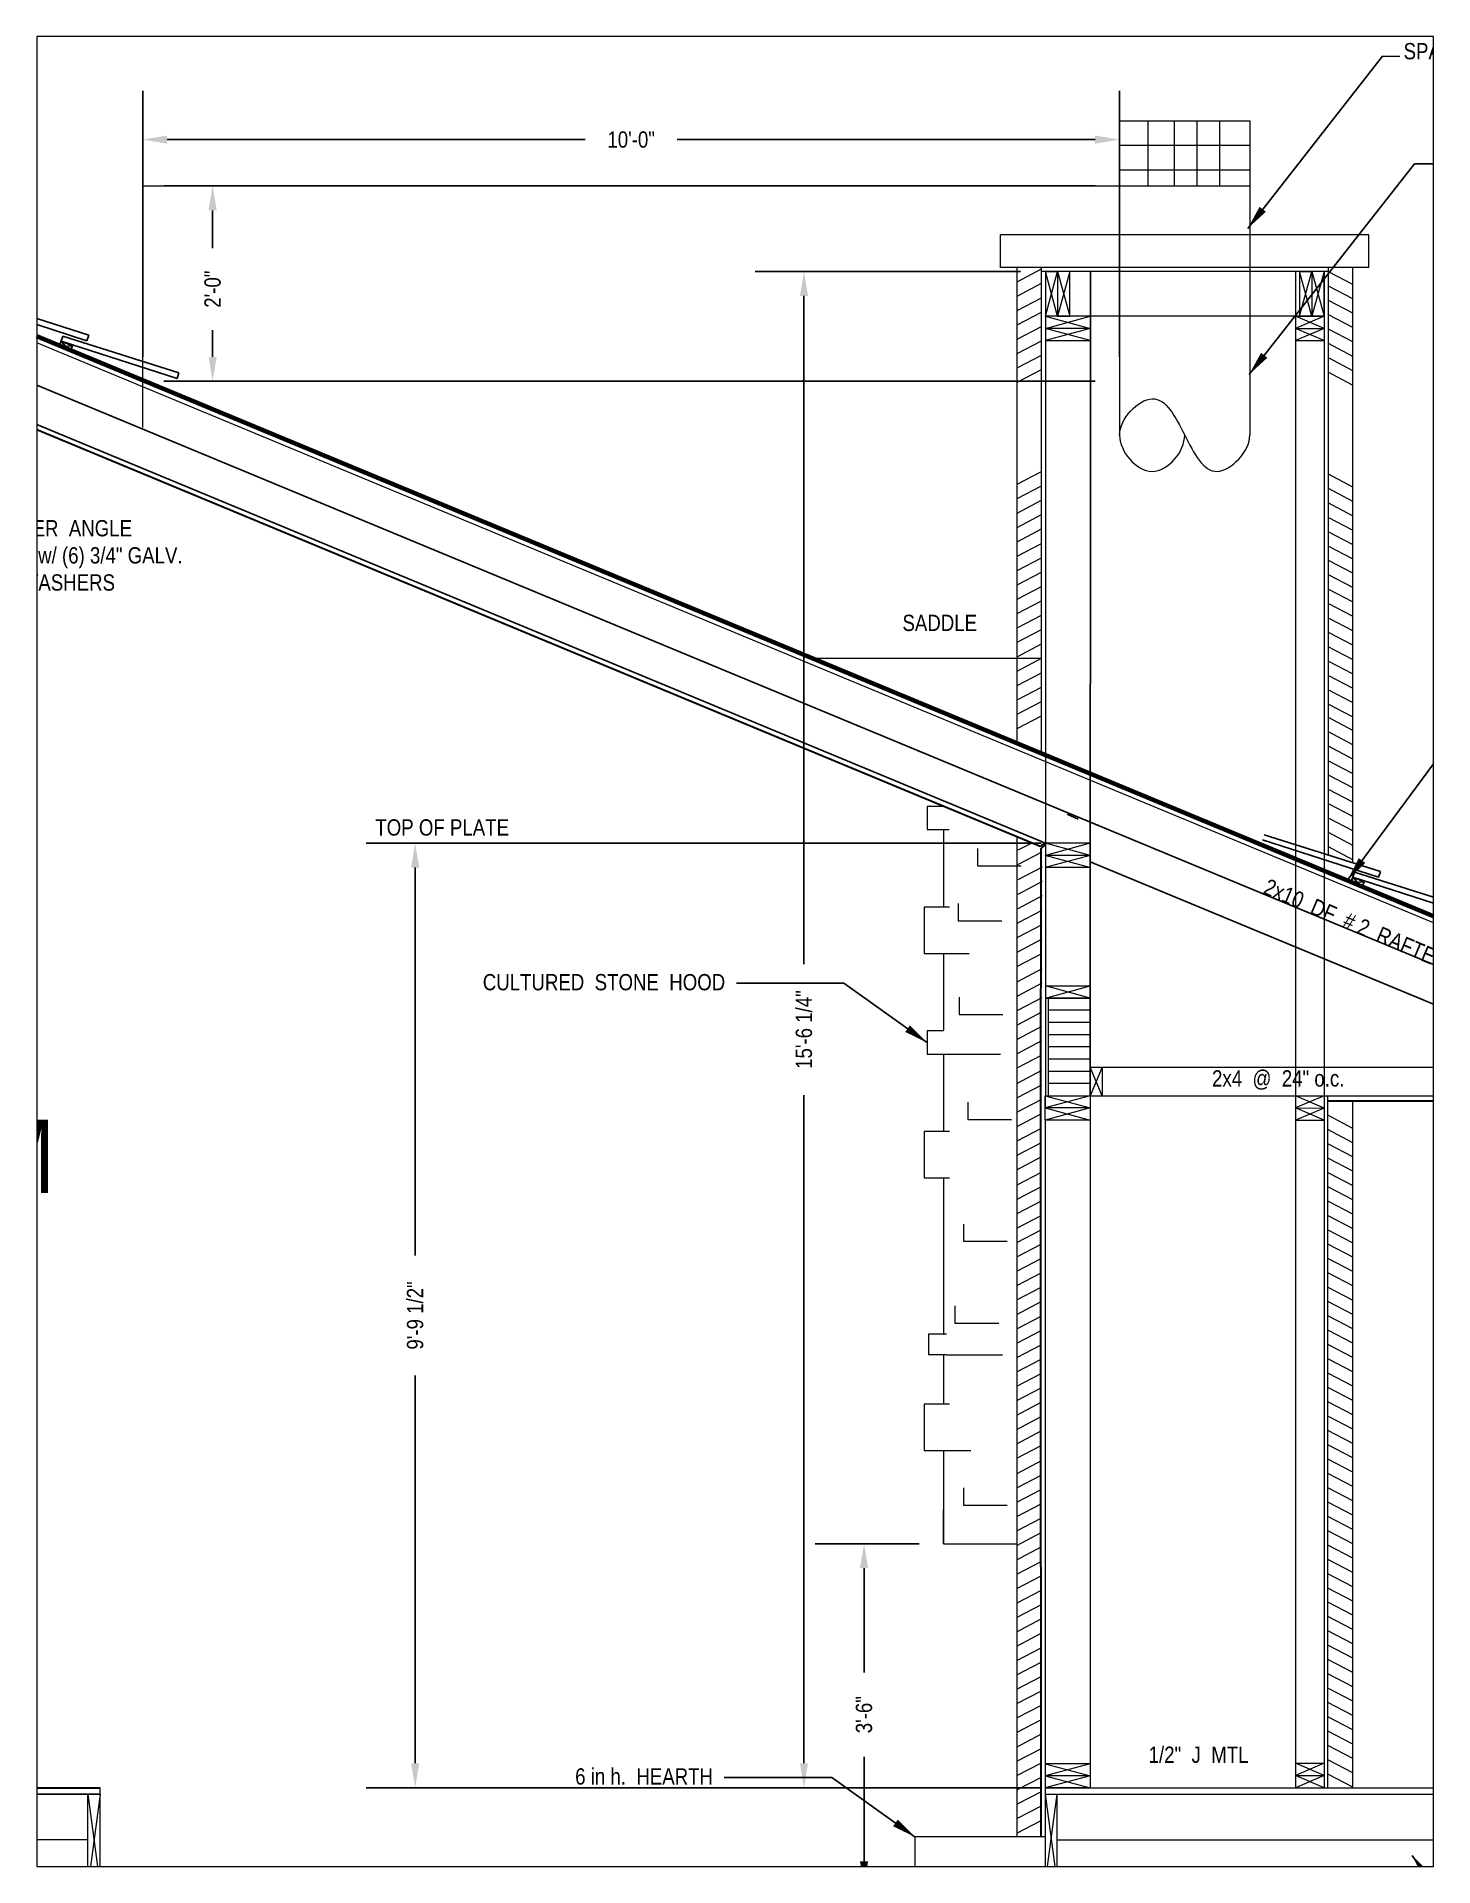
# Paper-space layout 'Chimney Height' of a CAD drawing. Extents: x 0 to 8.2, y 0 to 10.7.
# The model-space entities are those that its viewports show. They can reach past a viewport. Long polylines and large blocks are cut down to what shows.
import ezdxf

# ---------------------------------------------------------------- set-up
doc = ezdxf.new("R2010")
doc.units = 0
doc.header["$LTSCALE"] = 50
doc.header["$MEASUREMENT"] = 0
for name, color, linetype in [('CONCRETE', 7, 'CONTINUOUS'), ('DRYWALL', 7, 'CONTINUOUS'), ('FINFRAMING', 4, 'CONTINUOUS'), ('FLOOR_FRAMING', 3, 'CONTINUOUS'), ('INSULATION', 30, 'CONTINUOUS'), ('METAL_ROOFING', 7, 'CONTINUOUS'), ('PAINTER DIM', 3, 'CONTINUOUS'), ('ROOF_FRAMING', 7, 'CONTINUOUS'), ('SOUTH_ELEVATION', 7, 'CONTINUOUS'), ('SOUTH_ELEVATION_TEXT', 7, 'CONTINUOUS'), ('TEXT', 250, 'CONTINUOUS'), ('WALL_FRAMING', 2, 'CONTINUOUS')]:
    doc.layers.add(name, color=color, linetype=linetype)
doc.layers.add('LLMASONRY', color=12, linetype='CONTINUOUS', lineweight=30)
doc.styles.add('ARCHENT', font='technical.ttf', dxfattribs={"height": 2})
doc.linetypes.add('BATTING', pattern='A,0.0001,-0.1,[134,ltypeshp.shx,S=0.1,R=0,X=-0.1,Y=0],-0.2,[134,ltypeshp.shx,S=0.1,R=180,X=0.1,Y=0],-0.1', length=0.4001)
doc.dimstyles.new('ARCHENTLTD', dxfattribs={"dimtxt": 2, "dimasz": 3, "dimexe": 6, "dimexo": 3, "dimgap": 2, "dimtad": 0, "dimdec": 3, "dimzin": 1, "dimdsep": 46, "dimlunit": 4, "dimtxsty": 'ARCHENT', "dimcen": 2, "dimadec": 0, "dimazin": 0, "dimtfac": 1, "dimtdec": 3, "dimtofl": 0, "dimtmove": 0, "dimatfit": 3, "dimfxl": 1, "dimfrac": 2, "dimtolj": 1, "dimtzin": 0, "dimarcsym": 0})

# ---------------------------------------------------------------- blocks, each defined once
blk = doc.blocks.new('*D176')
at = {"layer": 'CONCRETE', "color": 0, "lineweight": -2, "ltscale": 0.25}
for p, q in [((2375.16, -13986.07), (2362.39, -13986.07)), ((2368.39, -13989.07), (2368.39, -14001.89)), ((2368.39, -14025.07), (2368.39, -14012.25)), ((2375.16, -14028.07), (2362.39, -14028.07))]:
    blk.add_line(p, q, dxfattribs=at)
at = {"layer": 'CONCRETE', "color": 0, "lineweight": 9, "ltscale": 0.25}
for points in [[(2367.89, -13989.07), (2368.89, -13989.07), (2368.39, -13986.07)], [(2367.89, -14025.07), (2368.89, -14025.07), (2368.39, -14028.07)]]:
    blk.add_solid(points, dxfattribs=at)
at = {"layer": 'CONCRETE', "color": 0, "lineweight": 9, "ltscale": 0.25, "insert": (2368.39, -14007.07), "char_height": 2, "attachment_point": 5, "rotation": 90, "style": 'ARCHENT'}
blk.add_mtext('\\A1;3\'-6"', dxfattribs=at)
blk = doc.blocks.new('*D177')
at = {"layer": 'CONCRETE', "color": 0, "lineweight": -2, "ltscale": 0.25}
for p, q in [((2390.16, -13900.01), (2307.25, -13900.01)), ((2313.25, -13903.01), (2313.25, -13950.67)), ((2313.25, -14013.04), (2313.25, -13965.39)), ((2390.16, -14016.04), (2307.25, -14016.04))]:
    blk.add_line(p, q, dxfattribs=at)
at = {"layer": 'CONCRETE', "color": 0, "lineweight": 9, "ltscale": 0.25}
for points in [[(2312.75, -13903.01), (2313.75, -13903.01), (2313.25, -13900.01)], [(2312.75, -14013.04), (2313.75, -14013.04), (2313.25, -14016.04)]]:
    blk.add_solid(points, dxfattribs=at)
at = {"layer": 'CONCRETE', "color": 0, "lineweight": 9, "ltscale": 0.25, "insert": (2313.25, -13958.03), "char_height": 2, "attachment_point": 5, "rotation": 90, "style": 'ARCHENT'}
blk.add_mtext('\\A1;9\'-9 1/2"', dxfattribs=at)
blk = doc.blocks.new('*D185')
at = {"layer": 'PAINTER DIM', "color": 0, "lineweight": -2, "ltscale": 0.25}
for p, q in [((2396.78, -13819.28), (2282.37, -13819.28)), ((2288.37, -13822.28), (2288.37, -13826.91)), ((2288.37, -13840.28), (2288.37, -13837.01)), ((2396.78, -13843.28), (2282.37, -13843.28))]:
    blk.add_line(p, q, dxfattribs=at)
at = {"layer": 'PAINTER DIM', "color": 0, "lineweight": 9, "ltscale": 0.25}
for points in [[(2287.87, -13822.28), (2288.87, -13822.28), (2288.37, -13819.28)], [(2287.87, -13840.28), (2288.87, -13840.28), (2288.37, -13843.28)]]:
    blk.add_solid(points, dxfattribs=at)
at = {"layer": 'PAINTER DIM', "color": 0, "lineweight": 9, "ltscale": 0.25, "insert": (2288.37, -13831.96), "char_height": 2, "attachment_point": 5, "rotation": 90, "style": 'ARCHENT'}
blk.add_mtext('\\A1;2\'-0"', dxfattribs=at)
blk = doc.blocks.new('*D186')
at = {"layer": 'PAINTER DIM', "color": 0, "lineweight": -2, "ltscale": 0.25}
for p, q in [((2279.78, -13840.28), (2279.78, -13807.59)), ((2399.78, -13840.28), (2399.78, -13807.59)), ((2282.78, -13813.59), (2334.14, -13813.59)), ((2396.78, -13813.59), (2345.43, -13813.59))]:
    blk.add_line(p, q, dxfattribs=at)
at = {"layer": 'PAINTER DIM', "color": 0, "lineweight": 9, "ltscale": 0.25}
for points in [[(2282.78, -13813.09), (2282.78, -13814.09), (2279.78, -13813.59)], [(2396.78, -13813.09), (2396.78, -13814.09), (2399.78, -13813.59)]]:
    blk.add_solid(points, dxfattribs=at)
at = {"layer": 'PAINTER DIM', "color": 0, "lineweight": 9, "ltscale": 0.25, "insert": (2339.78, -13813.59), "char_height": 2, "attachment_point": 5, "style": 'ARCHENT'}
blk.add_mtext('\\A1;10\'-0"', dxfattribs=at)
blk = doc.blocks.new('*D187')
at = {"layer": 'PAINTER DIM', "color": 0, "lineweight": -2, "ltscale": 0.25}
for p, q in [((2387.63, -13829.78), (2355.01, -13829.78)), ((2361.01, -13832.78), (2361.01, -13914.86)), ((2361.01, -14013.04), (2361.01, -13930.97)), ((2387.63, -14016.04), (2355.01, -14016.04))]:
    blk.add_line(p, q, dxfattribs=at)
at = {"layer": 'PAINTER DIM', "color": 0, "lineweight": 9, "ltscale": 0.25}
for points in [[(2360.51, -13832.78), (2361.51, -13832.78), (2361.01, -13829.78)], [(2360.51, -14013.04), (2361.51, -14013.04), (2361.01, -14016.04)]]:
    blk.add_solid(points, dxfattribs=at)
at = {"layer": 'PAINTER DIM', "color": 0, "lineweight": 9, "ltscale": 0.25, "insert": (2361.01, -13922.91), "char_height": 2, "attachment_point": 5, "rotation": 90, "style": 'ARCHENT'}
blk.add_mtext('\\A1;15\'-6 1/4"', dxfattribs=at)

msp = doc.modelspace()

# ---------------------------------------------------------------- linework, layer by layer
at = {"layer": 'CONCRETE', "color": 7, "linetype": 'Continuous', "lineweight": 30, "ltscale": 0.125}
for p, q in [((2390.0292, -13900.4263), (2258.4055, -13845.7736)), ((2390.4708, -13900.0529), (2390.0292, -13900.4263)), ((2390.1092, -13935.0679), (2390.1641, -13900.6534)), ((2390.1571, -13900.6594), (2390.6571, -13900.2279)), ((2390.2466, -13900.3286), (2390.2466, -13900.3286)), ((2390.6571, -13900.2279), (2390.4708, -13900.0529)), ((2425.3381, -13931.6697), (2508.5262, -13931.6698))]:
    msp.add_line(p, q, dxfattribs=at)
at = {"layer": 'CONCRETE', "color": 7, "lineweight": 20, "ltscale": 0.25}
msp.add_line((2273.0453, -14028.0703), (2273.0453, -14016.8184), dxfattribs=at)
at = {"layer": 'DRYWALL', "color": 7, "linetype": 'Continuous', "lineweight": 20, "ltscale": 0.5}
msp.add_line((2390.6571, -13900.2279), (2390.1571, -13900.6594), dxfattribs=at)
at = {"layer": 'DRYWALL', "color": 7, "linetype": 'Continuous', "lineweight": 20, "ltscale": 1.5}
msp.add_line((2390.1641, -13927.0447), (2390.1641, -13903.85), dxfattribs=at)
at = {"layer": 'FINFRAMING', "color": 7, "linetype": 'Continuous', "lineweight": 30, "ltscale": 0.125}
for p, q in [((2390.1151, -13955.6857), (2390.1092, -13935.0441)), ((2390.1328, -14022.0703), (2390.1151, -13955.6857))]:
    msp.add_line(p, q, dxfattribs=at)
at = {"layer": 'FINFRAMING', "color": 7, "linetype": 'Continuous', "lineweight": 9, "ltscale": 0.25}
msp.add_line((2390.6321, -14016.0443), (2515.2756, -14016.0684), dxfattribs=at)
at = {"layer": 'FLOOR_FRAMING', "color": 7, "lineweight": 9, "ltscale": 0.25}
for p, q in [((2415.7819, -13811.284), (2415.7819, -13849.8831)), ((2430.3996, -13825.284), (2385.1641, -13825.284)), ((2385.1641, -13829.2839), (2385.1641, -13825.284)), ((2430.3996, -13829.284), (2430.3996, -13825.284)), ((2430.3996, -13829.284), (2385.1641, -13829.2839)), ((2392.1641, -13835.284), (2390.6641, -13829.784)), ((2390.6641, -13835.284), (2392.1641, -13829.784)), ((2390.6641, -13829.784), (2390.6641, -13835.284)), ((2392.1641, -13829.784), (2392.1641, -13835.284)), ((2393.6641, -13829.784), (2392.1641, -13835.284)), ((2392.1641, -13829.784), (2393.6641, -13835.284)), ((2421.3996, -13829.784), (2421.3982, -14016.0449)), ((2423.3996, -13835.2842), (2421.8996, -13829.7842)), ((2421.8996, -13835.2842), (2423.3996, -13829.7842)), ((2421.8996, -13829.7842), (2421.8996, -13835.2842)), ((2423.3996, -13829.7842), (2423.3996, -13835.2842)), ((2424.8996, -13829.7842), (2423.3996, -13835.2842)), ((2423.3996, -13829.7842), (2424.8996, -13835.2842)), ((2424.8997, -13829.784), (2424.8982, -14016.045)), ((2425.3997, -13829.284), (2425.3991, -13901.4564)), ((2428.3997, -13829.284), (2428.3991, -13902.4027)), ((2399.7819, -13832.045), (2399.7819, -13849.8856)), ((2390.6641, -13836.784), (2396.1641, -13835.284)), ((2390.6641, -13835.284), (2396.1641, -13836.784)), ((2390.6641, -13836.784), (2396.1641, -13835.284)), ((2390.6641, -13835.284), (2396.1641, -13836.784)), ((2396.1641, -13836.784), (2390.6641, -13836.784)), ((2396.1641, -13838.284), (2390.6641, -13836.784)), ((2396.1641, -13836.784), (2390.6641, -13838.284)), ((2396.1641, -13836.784), (2390.6641, -13836.784)), ((2396.1641, -13838.284), (2390.6641, -13836.784)), ((2396.1641, -13836.784), (2390.6641, -13838.284)), ((2424.9006, -13835.2835), (2421.4005, -13836.7834)), ((2421.4005, -13836.7834), (2424.9005, -13836.7835)), ((2421.4005, -13836.7834), (2424.9005, -13836.7835)), ((2424.9005, -13838.2835), (2421.4005, -13836.7834)), ((2424.9005, -13836.7835), (2421.4005, -13838.2834)), ((2421.4006, -13835.2834), (2424.9006, -13835.2835)), ((2424.9005, -13836.7835), (2421.4006, -13835.2834)), ((2421.4005, -13838.2834), (2424.9005, -13838.2835)), ((2390.1571, -13877.3467), (2362.1359, -13877.3467)), ((2396.1506, -13931.0443), (2424.9006, -13931.0443)), ((2424.9006, -13931.0448), (2421.4005, -13932.5447)), ((2421.4006, -13931.0447), (2424.9006, -13931.0448)), ((2424.9005, -13932.5448), (2421.4006, -13931.0447)), ((2425.3381, -13931.0443), (2425.3357, -14016.045)), ((2421.4005, -13932.5447), (2424.9005, -13932.5448)), ((2421.4005, -13932.5447), (2424.9005, -13932.5448)), ((2424.9005, -13934.0448), (2421.4005, -13932.5447)), ((2424.9005, -13932.5448), (2421.4005, -13934.0447)), ((2428.3989, -13931.6697), (2428.3982, -14016.045)), ((2421.4005, -13934.0447), (2424.9005, -13934.0448)), ((2424.8982, -14013.045), (2421.3981, -14014.5449)), ((2421.3982, -14013.0449), (2424.8982, -14013.045)), ((2424.8981, -14014.545), (2421.3982, -14013.0449)), ((2421.3982, -14014.5449), (2424.8982, -14014.545)), ((2424.8982, -14016.045), (2421.3982, -14014.5449)), ((2424.8982, -14014.545), (2421.3982, -14016.0449)), ((2421.3982, -14016.0449), (2424.8982, -14016.045)), ((2390.6319, -14016.8183), (2392.1319, -14028.0702)), ((2390.6319, -14028.0702), (2392.1319, -14016.8183)), ((2392.1319, -14028.0702), (2392.1319, -14016.8183))]:
    msp.add_line(p, q, dxfattribs=at)
at = {"layer": 'FLOOR_FRAMING', "color": 1, "lineweight": 9, "ltscale": 0.25}
for p, q in [((2390.1571, -13829.5175), (2387.1641, -13831.0846)), ((2425.3927, -13829.7803), (2428.3857, -13831.3473)), ((2390.1571, -13831.2827), (2387.1641, -13832.8497)), ((2425.3927, -13831.5454), (2428.3857, -13833.1125)), ((2390.1571, -13833.0478), (2387.1641, -13834.6148)), ((2425.3857, -13833.3069), (2428.3787, -13834.874)), ((2390.1571, -13834.813), (2387.1641, -13836.38)), ((2390.1571, -13836.5781), (2387.1641, -13838.1451)), ((2425.3857, -13836.8372), (2428.3787, -13838.4042)), ((2425.3927, -13835.0757), (2428.3857, -13836.6428)), ((2390.1571, -13838.3433), (2387.1641, -13839.9103)), ((2425.3927, -13838.606), (2428.3857, -13840.173)), ((2390.1571, -13840.1084), (2387.1641, -13841.6754)), ((2425.3857, -13840.3675), (2428.3787, -13841.9345)), ((2390.1571, -13841.8736), (2387.1641, -13843.4406)), ((2425.3787, -13842.129), (2428.3717, -13843.696)), ((2390.1571, -13854.3998), (2387.1641, -13855.9668)), ((2425.3925, -13854.6624), (2428.3856, -13856.2295)), ((2390.1571, -13856.1649), (2387.1641, -13857.7319)), ((2425.3856, -13856.4239), (2428.3786, -13857.991)), ((2390.1571, -13857.9301), (2387.1641, -13859.4971)), ((2425.3786, -13858.1854), (2428.3716, -13859.7524)), ((2390.1571, -13859.6952), (2387.1641, -13861.2622)), ((2390.1571, -13861.4603), (2387.1641, -13863.0274)), ((2425.3716, -13859.9469), (2428.3646, -13861.5139)), ((2390.1571, -13863.2255), (2387.1641, -13864.7925)), ((2425.3576, -13863.4699), (2428.3506, -13865.0369)), ((2425.3646, -13861.7084), (2428.3576, -13863.2754)), ((2390.1571, -13864.9906), (2387.1641, -13866.5577)), ((2425.3925, -13865.2533), (2428.3855, -13866.8203)), ((2390.1571, -13866.7558), (2387.1641, -13868.3228)), ((2425.3855, -13867.0148), (2428.3785, -13868.5818)), ((2390.1571, -13868.5209), (2387.1641, -13870.088)), ((2390.1571, -13870.2861), (2387.1641, -13871.8531)), ((2425.3715, -13870.5377), (2428.3645, -13872.1048)), ((2425.3785, -13868.7763), (2428.3715, -13870.3433)), ((2390.1571, -13872.0512), (2387.1641, -13873.6183)), ((2425.3924, -13872.3138), (2428.3854, -13873.8809)), ((2390.1571, -13873.8164), (2387.1641, -13875.3834)), ((2425.3854, -13874.0753), (2428.3784, -13875.6423)), ((2390.1571, -13875.5815), (2387.1641, -13877.1486)), ((2390.1571, -13877.3467), (2387.1641, -13878.9137)), ((2425.3784, -13875.8368), (2428.3714, -13877.4038)), ((2390.1571, -13879.1118), (2387.1641, -13880.6788)), ((2425.3645, -13879.3598), (2428.3575, -13880.9268)), ((2425.3714, -13877.5983), (2428.3645, -13879.1653)), ((2390.1571, -13880.877), (2387.1641, -13882.444)), ((2425.3575, -13881.1213), (2428.3505, -13882.6883)), ((2390.1571, -13882.6421), (2387.1641, -13884.2091)), ((2425.3505, -13882.8828), (2428.3435, -13884.4498)), ((2390.1571, -13884.4073), (2387.1641, -13885.9743)), ((2425.3927, -13884.5504), (2428.3857, -13886.1174)), ((2425.3927, -13886.3153), (2428.3857, -13887.8824)), ((2425.3857, -13888.0768), (2428.3787, -13889.6439)), ((2425.3787, -13889.8383), (2428.3717, -13891.4054)), ((2425.3922, -13891.6106), (2428.3853, -13893.1776)), ((2425.3922, -13893.3757), (2428.3852, -13894.9427)), ((2425.3922, -13895.1409), (2428.3852, -13896.7079)), ((2425.3852, -13896.9023), (2428.3782, -13898.4694)), ((2425.3927, -13898.6711), (2428.3857, -13900.2382)), ((2390.2383, -13901.1109), (2387.2448, -13902.678)), ((2388.9944, -13899.9966), (2387.2897, -13900.889)), ((2425.3857, -13900.4326), (2428.3787, -13901.9997)), ((2390.2863, -13902.9666), (2387.2927, -13904.5336)), ((2390.2868, -13904.7318), (2387.2933, -13906.2988)), ((2390.2874, -13906.4969), (2387.2938, -13908.0639)), ((2390.2404, -13908.2869), (2387.2468, -13909.854)), ((2390.2409, -13910.0521), (2387.2473, -13911.6191)), ((2390.2414, -13911.8173), (2387.2479, -13913.3843)), ((2390.1964, -13913.6063), (2387.2029, -13915.1733)), ((2390.2444, -13915.462), (2387.2508, -13917.029)), ((2390.2449, -13917.2271), (2387.2514, -13918.7941)), ((2390.2455, -13918.9922), (2387.2519, -13920.5593)), ((2390.1985, -13920.7823), (2387.2049, -13922.3493)), ((2390.199, -13922.5475), (2387.2054, -13924.1145)), ((2390.1995, -13924.3126), (2387.206, -13925.8797)), ((2390.1545, -13926.1016), (2387.161, -13927.6686)), ((2390.2025, -13927.9573), (2387.2089, -13929.5243)), ((2390.203, -13929.7224), (2387.2095, -13931.2895)), ((2390.1566, -13933.2776), (2387.163, -13934.8447)), ((2390.2036, -13931.4876), (2387.21, -13933.0546)), ((2425.338, -13933.4026), (2428.3988, -13935.0051)), ((2390.1571, -13935.0428), (2387.1636, -13936.6098)), ((2425.3315, -13935.1641), (2428.3245, -13936.7311)), ((2390.1552, -13936.8092), (2387.1617, -13938.3763)), ((2425.3927, -13936.929), (2428.3857, -13938.496)), ((2390.1102, -13938.5982), (2387.1167, -13940.1652)), ((2425.3861, -13938.6905), (2428.3792, -13940.2575)), ((2390.1582, -13940.4539), (2387.1646, -13942.0209)), ((2390.1587, -13942.219), (2387.1652, -13943.7861)), ((2425.3796, -13940.452), (2428.3727, -13942.019)), ((2425.3927, -13942.2134), (2428.3857, -13943.7805)), ((2390.1593, -13943.9842), (2387.1657, -13945.5512)), ((2425.3861, -13943.9749), (2428.3792, -13945.542)), ((2390.1123, -13945.7742), (2387.1187, -13947.3413)), ((2425.3796, -13945.7364), (2428.3727, -13947.3035)), ((2390.1128, -13947.5394), (2387.1193, -13949.1064)), ((2390.1133, -13949.3046), (2387.1198, -13950.8716)), ((2425.3731, -13947.4979), (2428.3661, -13949.0649)), ((2425.3927, -13949.2594), (2428.3857, -13950.8264)), ((2390.1139, -13951.0697), (2387.1203, -13952.6367)), ((2425.3927, -13951.0243), (2428.3857, -13952.5913)), ((2390.1145, -13952.8349), (2387.1209, -13954.4019)), ((2425.3861, -13952.7858), (2428.3792, -13954.3528)), ((2390.115, -13954.6), (2387.1214, -13956.167)), ((2425.3796, -13954.5473), (2428.3727, -13956.1143)), ((2390.0973, -13958.1401), (2387.1038, -13959.7072)), ((2390.1156, -13956.3652), (2387.122, -13957.9322)), ((2425.3927, -13956.3088), (2428.3857, -13957.8758)), ((2425.3927, -13958.0703), (2428.3857, -13959.6373)), ((2390.0979, -13959.9053), (2387.1043, -13961.4723)), ((2425.3927, -13959.8318), (2428.3857, -13961.3988)), ((2390.0985, -13961.6704), (2387.1049, -13963.2375)), ((2425.3927, -13961.5933), (2428.3857, -13963.1603)), ((2390.099, -13963.4356), (2387.1054, -13965.0026)), ((2425.3861, -13963.3547), (2428.3792, -13964.9218)), ((2390.0996, -13965.2007), (2387.106, -13966.7678)), ((2390.1001, -13966.9659), (2387.1065, -13968.5329)), ((2425.3861, -13966.8845), (2428.3792, -13968.4516)), ((2425.3927, -13965.123), (2428.3857, -13966.6901)), ((2390.1007, -13968.731), (2387.1071, -13970.298)), ((2425.3927, -13968.646), (2428.3857, -13970.2131)), ((2390.1012, -13970.4962), (2387.1077, -13972.0632)), ((2425.337, -13970.3659), (2428.3857, -13971.9621)), ((2390.1018, -13972.2613), (2387.1082, -13973.8283)), ((2390.1023, -13974.0265), (2387.1088, -13975.5935)), ((2425.3369, -13972.1308), (2428.3792, -13973.7236)), ((2425.3369, -13973.8889), (2428.3857, -13975.4851)), ((2390.1582, -13975.8972), (2387.1646, -13977.4643)), ((2425.3368, -13975.6469), (2428.3856, -13977.2432)), ((2390.1211, -13977.6821), (2387.1275, -13979.2491)), ((2425.3369, -13977.405), (2428.3857, -13979.0013)), ((2390.1216, -13979.4472), (2387.1281, -13981.0143)), ((2425.3368, -13979.1631), (2428.3856, -13980.7593)), ((2390.1222, -13981.2124), (2387.1286, -13982.7794)), ((2390.1228, -13982.9775), (2387.1292, -13984.5446)), ((2425.3368, -13982.679), (2428.3856, -13984.2752)), ((2425.3369, -13980.9209), (2428.3857, -13982.5172)), ((2390.123, -13984.7429), (2387.1294, -13986.3099)), ((2425.3368, -13984.4371), (2428.3856, -13986.0333)), ((2390.1234, -13986.508), (2387.1299, -13988.0751)), ((2425.3367, -13986.1951), (2428.3855, -13987.7914)), ((2390.1239, -13988.2732), (2387.1303, -13989.8403)), ((2425.3368, -13989.7112), (2428.3856, -13991.3075)), ((2425.3369, -13987.9532), (2428.3857, -13989.5494)), ((2390.1244, -13990.0384), (2387.1308, -13991.6055)), ((2390.1582, -13991.8036), (2387.1646, -13993.3707)), ((2425.3369, -13991.4691), (2428.3857, -13993.0653)), ((2390.1587, -13993.5688), (2387.1652, -13995.1358)), ((2425.3368, -13993.2271), (2428.3856, -13994.8234)), ((2390.1258, -13995.3515), (2387.1322, -13996.9185)), ((2425.3369, -13994.9853), (2428.3857, -13996.5815)), ((2390.1263, -13997.1167), (2387.1327, -13998.6837)), ((2425.3368, -13996.7433), (2428.3856, -13998.3396)), ((2425.3368, -13998.5014), (2428.3856, -14000.0976)), ((2390.1268, -13998.8818), (2387.1332, -14000.4488)), ((2390.1274, -14000.6469), (2387.1338, -14002.214)), ((2425.3367, -14000.2594), (2428.3855, -14001.8557)), ((2390.1279, -14002.4121), (2387.1344, -14003.9791)), ((2425.3369, -14002.0171), (2428.3857, -14003.6133)), ((2390.1285, -14004.1772), (2387.1349, -14005.7443)), ((2425.3368, -14003.7752), (2428.3856, -14005.3714)), ((2425.3368, -14005.5332), (2428.3856, -14007.1294)), ((2390.129, -14005.9424), (2387.1355, -14007.5094)), ((2390.1582, -14007.7075), (2387.1646, -14009.2746)), ((2425.3369, -14007.2913), (2428.3857, -14008.8876)), ((2390.1587, -14009.4727), (2387.1652, -14011.0397)), ((2425.3368, -14009.0494), (2428.3856, -14010.6456)), ((2390.13, -14011.2532), (2387.1365, -14012.8202)), ((2425.3368, -14010.8075), (2428.3856, -14012.4037)), ((2390.1289, -14013.0192), (2387.1353, -14014.5862)), ((2425.3367, -14012.5655), (2428.3855, -14014.1618)), ((2425.3369, -14014.3236), (2428.3857, -14015.9198)), ((2390.1289, -14014.7846), (2387.1353, -14016.3516)), ((2390.13, -14016.55), (2387.1365, -14018.1171)), ((2390.1289, -14018.3161), (2387.1353, -14019.8831)), ((2390.1002, -14020.0965), (2387.1066, -14021.6636))]:
    msp.add_line(p, q, dxfattribs=at)
at = {"layer": 'FLOOR_FRAMING', "color": 7, "lineweight": 20, "ltscale": 0.25}
for p, q in [((2425.3996, -13829.784), (2390.1641, -13829.784)), ((2390.6641, -13829.784), (2392.1641, -13829.784)), ((2393.6641, -13835.284), (2393.6641, -13829.784)), ((2421.8996, -13829.7842), (2423.3996, -13829.7842)), ((2424.8996, -13835.2842), (2424.8996, -13829.8196)), ((2424.8997, -13835.284), (2390.6641, -13835.284)), ((2390.6641, -13836.784), (2390.6641, -13838.284)), ((2392.1641, -13835.284), (2393.6641, -13835.284)), ((2396.1641, -13835.284), (2396.1641, -13836.784)), ((2423.3996, -13835.2842), (2424.8996, -13835.2842)), ((2390.6641, -13838.284), (2396.1641, -13838.284)), ((2390.6641, -13838.284), (2396.1641, -13838.284)), ((2274.5356, -14016.8231), (2274.5356, -14016.0684)), ((2274.5356, -14016.8231), (2273.0356, -14028.0703)), ((2273.0453, -14016.8258), (2274.5356, -14028.0703)), ((2274.5356, -14028.0703), (2274.5356, -14016.8203)), ((2390.6319, -14016.8183), (2515.2762, -14016.8203)), ((2390.6294, -14022.0703), (2374.6294, -14022.0703)), ((2374.6294, -14022.0703), (2374.6294, -14028.0703))]:
    msp.add_line(p, q, dxfattribs=at)
at = {"layer": 'FLOOR_FRAMING', "color": 27, "lineweight": 20, "ltscale": 0.25}
for p, q in [((2382.3426, -13900.6861), (2382.3426, -13902.7903)), ((2382.3426, -13902.7903), (2387.7107, -13902.7903)), ((2379.9597, -13907.4347), (2379.9597, -13909.5389)), ((2379.9597, -13909.5389), (2385.3278, -13909.5389)), ((2380.092, -13918.947), (2380.092, -13921.0511)), ((2380.092, -13921.0511), (2385.4602, -13921.0511)), ((2378.1412, -13925.9232), (2385.1483, -13925.9232)), ((2381.1491, -13931.842), (2381.1491, -13933.9461)), ((2381.1491, -13933.9461), (2386.5172, -13933.9461)), ((2380.6195, -13946.7947), (2380.6195, -13948.8988)), ((2380.6195, -13948.8988), (2385.9876, -13948.8988)), ((2379.5604, -13956.8514), (2379.5604, -13958.9555)), ((2379.5604, -13958.9555), (2384.9286, -13958.9555)), ((2378.4938, -13962.8636, -2.2252), (2385.3941, -13962.8636, -2.2252)), ((2380.6195, -13979.2143), (2380.6195, -13981.3184)), ((2380.6195, -13981.3184), (2385.9876, -13981.3184)), ((2378.1641, -13986.0703, -0.2252), (2387.1641, -13986.0703))]:
    msp.add_line(p, q, dxfattribs=at)
at = {"layer": 'FLOOR_FRAMING', "color": 7, "linetype": 'Continuous'}
msp.add_line((2396.1496, -13919.0443), (2390.6641, -13919.0443), dxfattribs=at)
at = {"layer": 'FLOOR_FRAMING', "color": 7, "linetype": 'Continuous', "lineweight": 9}
for p, q in [((2396.1496, -13920.5443), (2391.0246, -13920.5443)), ((2396.1496, -13922.0443), (2391.0246, -13922.0443)), ((2396.1496, -13923.5443), (2391.0246, -13923.5443)), ((2396.1496, -13925.0443), (2391.0246, -13925.0443)), ((2396.1496, -13926.5443), (2391.0246, -13926.5443)), ((2396.1496, -13928.0443), (2391.0246, -13928.0443)), ((2396.1496, -13929.5443), (2391.0246, -13929.5443))]:
    msp.add_line(p, q, dxfattribs=at)
at = {"layer": 'FLOOR_FRAMING', "color": 7, "linetype": 'Continuous', "ltscale": 1.5}
msp.add_line((2390.6506, -13932.5443), (2390.6506, -13931.0443), dxfattribs=at)
at = {"layer": 'FLOOR_FRAMING', "color": 7, "linetype": 'Continuous', "lineweight": 9, "ltscale": 1.5}
for p, q in [((2390.6506, -13931.0443), (2396.1506, -13932.5443)), ((2396.1506, -13931.0443), (2390.6506, -13932.5443)), ((2396.1506, -13932.5443), (2390.6506, -13934.0443)), ((2390.6506, -13932.5443), (2396.1506, -13934.0443)), ((2396.1512, -14013.0929), (2390.6294, -14014.5685)), ((2390.6512, -14013.0929), (2396.1512, -14014.5687)), ((2396.1512, -14014.5684), (2390.6294, -14016.044)), ((2390.6512, -14014.5684), (2396.1512, -14016.0442))]:
    msp.add_line(p, q, dxfattribs=at)
at = {"layer": 'FLOOR_FRAMING', "color": 7, "linetype": 'Continuous', "lineweight": 20, "ltscale": 1.5}
for p, q in [((2396.1506, -13931.0443), (2396.1506, -13932.5443)), ((2390.6506, -13934.0465), (2390.6506, -13932.5443)), ((2396.1506, -13932.5443), (2390.6506, -13932.5443)), ((2396.1506, -13932.5443), (2396.1506, -13934.0443)), ((2396.1506, -13934.0443), (2390.6506, -13934.0443)), ((2396.1506, -13934.0443), (2396.1506, -14016.0444)), ((2396.1512, -14013.0929), (2390.6512, -14013.0929)), ((2396.1512, -14014.5684), (2390.6512, -14014.5684))]:
    msp.add_line(p, q, dxfattribs=at)
at = {"layer": 'FLOOR_FRAMING', "color": 7, "lineweight": 9, "ltscale": 0.25}
for points, start_tangent, end_tangent in [([(2399.7819, -13849.8831), (2403.7819, -13845.4257), (2407.7819, -13849.8831), (2411.7819, -13854.3405), (2415.7819, -13849.8831)], (0, 1), (0, 1)), ([(2399.7819, -13849.8831), (2403.7819, -13854.3405), (2407.7819, -13849.8831)], (-0.00000016, -1), (0.0000007, 1))]:
    msp.add_spline(points, degree=3, dxfattribs=dict(at, start_tangent=start_tangent, end_tangent=end_tangent))
at = {"layer": 'INSULATION', "linetype": 'BATTING', "ltscale": 0.225}
msp.add_line((2260.4742, -13841.1344), (2466.5912, -13926.6297), dxfattribs=at)
at = {"layer": 'INSULATION', "linetype": 'BATTING', "lineweight": 9, "ltscale": 0.25}
for p, q in [((2050.1599, -14022.4193), (2273.0453, -14022.4213)), ((2392.1319, -14022.4444), (2513.7912, -14022.4184))]:
    msp.add_line(p, q, dxfattribs=at)
at = {"layer": 'LLMASONRY', "color": 27, "linetype": 'Continuous', "lineweight": 20, "ltscale": 0.5}
for p, q in [((2376.1294, -13895.4996), (2376.1294, -13898.3458)), ((2376.1294, -13898.3458), (2378.8287, -13898.3458)), ((2378.1412, -13898.346, -1.2252), (2378.1412, -13907.8577, -1.2252)), ((2375.7904, -13907.8577, -2.2252), (2375.7904, -13913.5547, -1.2252)), ((2375.7904, -13913.5547, -1.2252), (2381.317, -13913.5547, -1.2252)), ((2378.1412, -13913.5547, -1.2252), (2378.1412, -13920.932, -1.2252)), ((2378.1412, -13920.4685, -1.2252), (2378.1412, -13922.9849, -1.2252)), ((2376.1294, -13923.077), (2376.1294, -13925.9232)), ((2376.1294, -13925.9232), (2378.8287, -13925.9232)), ((2378.1412, -13925.9234, -1.2252), (2378.1412, -13935.4351, -1.2252)), ((2375.7904, -13935.4351, -2.2252), (2375.7904, -13941.1321, -1.2252)), ((2375.7904, -13941.1321, -1.2252), (2378.9026, -13941.1321, -1.2252)), ((2378.1412, -13941.1321, -1.2252), (2378.1412, -13960.3316, -1.2252)), ((2378.1412, -13962.8636, -2.2252), (2378.1412, -13968.932, -2.2252)), ((2375.7904, -13968.932, -2.2252), (2375.7904, -13974.629, -1.2252)), ((2375.7904, -13974.629, -1.2252), (2381.5253, -13974.629, -1.2252)), ((2378.1641, -13974.629, -2.2252), (2378.1641, -13986.0703, -2.2252))]:
    msp.add_line(p, q, dxfattribs=at)
at = {"layer": 'METAL_ROOFING', "linetype": 'Continuous', "ltscale": 0.125}
for p, q in [((2272.9308, -13838.3153), (2258.6933, -13833.7161)), ((2273.1564, -13837.6), (2258.8879, -13833.0991)), ((2269.9619, -13837.7215), (2269.7363, -13838.4368)), ((2284.0048, -13842.9377), (2269.7673, -13838.3385)), ((2284.2304, -13842.2225), (2269.9619, -13837.7215)), ((2273.1564, -13837.6), (2272.9308, -13838.3153)), ((2284.2304, -13842.2225), (2284.0048, -13842.9377)), ((2431.59, -13904.1957), (2417.3525, -13899.5965)), ((2431.8156, -13903.4805), (2417.5471, -13898.9795)), ((2442.677, -13908.7868), (2428.4395, -13904.1876)), ((2442.9026, -13908.0716), (2428.6341, -13903.5706)), ((2431.8156, -13903.4805), (2431.59, -13904.1957))]:
    msp.add_line(p, q, dxfattribs=at)
at = {"layer": 'METAL_ROOFING'}
msp.add_line((2428.4395, -13904.1876), (2428.6341, -13903.5706), dxfattribs=at)
at = {"layer": 'PAINTER DIM', "color": 7, "lineweight": 9, "ltscale": 0.25}
for p, q in [((2279.7819, -13819.284), (2399.7819, -13819.284)), ((2279.7819, -13848.9547), (2279.7819, -13838.0451))]:
    msp.add_line(p, q, dxfattribs=at)
at = {"layer": 'ROOF_FRAMING', "color": 7, "linetype": 'Continuous', "lineweight": 20, "ltscale": 1.5}
for p, q in [((2387.1641, -13829.284), (2387.1641, -13887.7394)), ((2390.1641, -13829.284), (2390.1641, -13888.9852)), ((2390.6641, -13829.784), (2390.6641, -13931.0443)), ((2466.648, -13921.5462), (2258.4055, -13835.0854)), ((2387.1641, -13899.2366), (2387.1641, -14022.0703)), ((2396.1713, -13900.0134), (2390.6626, -13900.0134)), ((2396.1492, -13901.5134), (2390.6626, -13901.5134)), ((2396.1272, -13903.0119), (2390.6407, -13903.0119))]:
    msp.add_line(p, q, dxfattribs=at)
at = {"layer": 'ROOF_FRAMING', "linetype": 'Continuous', "lineweight": 70, "ltscale": 1.5}
msp.add_line((2443.7741, -13911.2464), (2258.4055, -13834.2733), dxfattribs=at)
at = {"layer": 'ROOF_FRAMING', "linetype": 'Continuous', "ltscale": 1.5}
for p, q in [((2468.2775, -13921.5462), (2258.4055, -13834.4086)), ((2390.6641, -13900.0138), (2258.4055, -13845.101)), ((2456.9719, -13927.5443), (2396.1711, -13902.3003))]:
    msp.add_line(p, q, dxfattribs=at)
at = {"layer": 'ROOF_FRAMING', "linetype": 'Continuous', "ltscale": 0.125}
for p, q in [((2269.4795, -13839.0311), (2269.7673, -13838.3385)), ((2271.1525, -13838.9141), (2269.4795, -13839.0311)), ((2269.7673, -13838.3385), (2270.866, -13839.6072)), ((2269.7673, -13838.3385), (2271.1525, -13838.9141)), ((2270.8714, -13839.5905), (2271.1525, -13838.9141)), ((2428.1517, -13904.8802), (2428.4395, -13904.1876)), ((2428.4395, -13904.1876), (2429.8247, -13904.7632)), ((2428.4395, -13904.1876), (2429.5382, -13905.4563)), ((2429.8247, -13904.7632), (2428.1517, -13904.8802)), ((2429.5436, -13905.4396), (2429.8247, -13904.7632)), ((2439.2257, -13909.5026), (2439.5135, -13908.81)), ((2440.8986, -13909.3856), (2439.2257, -13909.5026))]:
    msp.add_line(p, q, dxfattribs=at)
at = {"layer": 'ROOF_FRAMING', "linetype": 'Continuous', "lineweight": 9, "ltscale": 0.125}
for p, q in [((2396.1272, -13903.0119), (2390.6407, -13901.5119)), ((2396.1493, -13901.5119), (2390.6407, -13903.0119)), ((2396.1492, -13901.5134), (2390.6626, -13900.0134)), ((2396.1713, -13900.0134), (2390.6626, -13901.5134))]:
    msp.add_line(p, q, dxfattribs=at)
at = {"layer": 'ROOF_FRAMING', "color": 7, "linetype": 'Continuous', "lineweight": 20, "ltscale": 0.5}
for p, q in [((2390.6641, -13917.5443), (2396.1496, -13917.5443)), ((2396.1506, -13927.5443), (2456.9719, -13927.5443)), ((2397.6503, -13927.5137), (2397.6503, -13931.0443))]:
    msp.add_line(p, q, dxfattribs=at)
at = {"layer": 'ROOF_FRAMING', "linetype": 'Continuous', "lineweight": 9}
for p, q in [((2390.6642, -13919.0443), (2396.1496, -13917.5443)), ((2396.1496, -13919.0443), (2390.6642, -13917.5443))]:
    msp.add_line(p, q, dxfattribs=at)
at = {"layer": 'ROOF_FRAMING', "linetype": 'Continuous', "lineweight": 9, "ltscale": 0.5}
for p, q in [((2397.6503, -13927.5137), (2396.1506, -13931.0443)), ((2397.6503, -13931.0443), (2396.1506, -13927.5443)), ((2390.6506, -13934.0443), (2390.6294, -14028.0703))]:
    msp.add_line(p, q, dxfattribs=at)
at = {"layer": 'ROOF_FRAMING', "color": 7, "linetype": 'Continuous', "lineweight": 20}
for p, q in [((2390.6641, -13931.0443), (2396.1496, -13931.0443)), ((2396.1506, -13931.0443), (2509.7891, -13931.0462))]:
    msp.add_line(p, q, dxfattribs=at)
at = {"layer": 'ROOF_FRAMING', "color": 7, "linetype": 'Continuous', "lineweight": 30}
msp.add_line((2055.4317, -14016.0684), (2274.5356, -14016.0684), dxfattribs=at)
at = {"layer": 'ROOF_FRAMING', "color": 7, "linetype": 'Continuous'}
for p, q in [((2396.1512, -14016.0442), (2390.6294, -14016.044)), ((2048.6599, -14016.8184), (2274.5474, -14016.8184))]:
    msp.add_line(p, q, dxfattribs=at)
at = {"layer": 'SOUTH_ELEVATION', "color": 23, "linetype": 'Continuous', "lineweight": 9, "ltscale": 0.5}
msp.add_line((2399.7819, -13819.284), (2415.7819, -13819.284), dxfattribs=at)
at = {"layer": 'SOUTH_ELEVATION', "color": 23, "linetype": 'Continuous', "ltscale": 0.5}
msp.add_line((2399.7819, -13819.284), (2399.7819, -13825.284), dxfattribs=at)
at = {"layer": 'SOUTH_ELEVATION', "color": 27, "linetype": 'Continuous', "lineweight": 20, "ltscale": 0.5}
for p, q in [((2378.1641, -13895.4996), (2376.1294, -13895.4996)), ((2378.8931, -13907.8577, -0.2252), (2375.7904, -13907.8577, -0.2252)), ((2378.1641, -13923.077), (2376.1294, -13923.077)), ((2378.8931, -13935.4351, -0.2252), (2375.7904, -13935.4351, -0.2252)), ((2378.1412, -13948.5089, -3.2252), (2378.1411, -13960.4238, -3.2252)), ((2378.5388, -13960.3316, -4.2252), (2376.3053, -13960.3316, -4.2252)), ((2378.4938, -13962.8636, -4.2252), (2376.3053, -13962.8636, -4.2252)), ((2378.8931, -13968.932, -0.2252), (2375.7904, -13968.932, -0.2252))]:
    msp.add_line(p, q, dxfattribs=at)
at = {"layer": 'SOUTH_ELEVATION', "color": 27, "linetype": 'Continuous', "lineweight": 20, "ltscale": 0.75}
msp.add_line((2376.3053, -13960.3316, -4.2252), (2376.3053, -13962.8636, -4.2252), dxfattribs=at)
at = {"layer": 'SOUTH_ELEVATION', "color": 27, "linetype": 'Continuous', "ltscale": 0.5}
msp.add_line((2378.1641, -13981.9182, -4.2252), (2378.1641, -13986.0703, -4.2252), dxfattribs=at)
at = {"layer": 'SOUTH_ELEVATION_TEXT', "color": 7, "linetype": 'Continuous', "lineweight": 9, "ltscale": 0.5}
for p, q in [((2399.7819, -13811.284), (2415.7819, -13811.284)), ((2399.7819, -13819.284), (2399.7819, -13811.284)), ((2403.3024, -13819.284), (2403.3024, -13811.284)), ((2406.5234, -13819.284), (2406.5234, -13811.284)), ((2409.3118, -13819.284), (2409.3118, -13811.284)), ((2412.1003, -13819.284), (2412.1003, -13811.284)), ((2399.7819, -13814.284), (2415.7819, -13814.284)), ((2399.7819, -13817.284), (2415.7819, -13817.284))]:
    msp.add_line(p, q, dxfattribs=at)
at = {"layer": 'TEXT', "color": 7, "linetype": 'Continuous', "lineweight": -3, "ltscale": 0.125}
msp.add_line((2396.2254, -13829.784), (2396.1496, -13931.0443), dxfattribs=at)
at = {"layer": 'TEXT', "linetype": 'Continuous', "lineweight": -3, "ltscale": 0.125}
msp.add_line((2393.3233, -13896.4373), (2394.7033, -13897.0597), dxfattribs=at)
at = {"layer": 'WALL_FRAMING', "color": 7, "linetype": 'Continuous', "lineweight": 20, "ltscale": 0.125}
for p, q in [((2391.0246, -13919.0443), (2391.0246, -13931.0443)), ((2390.1142, -13953.4488), (2390.0934, -13956.9487))]:
    msp.add_line(p, q, dxfattribs=at)

# ---------------------------------------------------------------- texts
at = {"layer": 'CONCRETE', "color": 7, "linetype": 'Continuous', "lineweight": 9, "ltscale": 0.15, "char_height": 2, "attachment_point": 3, "style": 'ARCHENT'}
for s, insert in [('CULTURED  STONE  HOOD', (2351.3346, -13916.0882)), ('6 in h.  HEARTH', (2349.8346, -14013.6584))]:
    msp.add_mtext(s, dxfattribs=dict(at, insert=insert))
at = {"layer": 'TEXT', "color": 7, "linetype": 'Continuous', "lineweight": 9, "ltscale": 0.125, "char_height": 2, "style": 'ARCHENT'}
for s, insert, attachment_point in [('SPARK  ARRESTOR', (2434.6728, -13801.7243), 1), ('1/4" PL  CORNER  ANGLE\\PSKEWED  45°, w/ (6) 3/4" GALV. \\PBOLTS, H.D. WASHERS', (2250.7938, -13860.324), 1), ('1/2"  J  MTL', (2415.6238, -14010.9858), 3)]:
    msp.add_mtext(s, dxfattribs=dict(at, insert=insert, attachment_point=attachment_point))
at = {"layer": 'TEXT', "color": 7, "linetype": 'Continuous', "lineweight": 9, "ltscale": 0.125, "char_height": 2, "attachment_point": 3, "style": 'ARCHENT'}
for s, insert, width in [('SADDLE', (2382.2736, -13871.9511), 30.4375), ('2x4  @  24" o.c.', (2427.3984, -13927.9071), 24)]:
    msp.add_mtext(s, dxfattribs=dict(at, insert=insert, width=width))
at = {"layer": 'TEXT', "color": 3, "linetype": 'Continuous', "lineweight": 9, "ltscale": 0.125, "insert": (2308.3543, -13897.0801), "char_height": 2, "attachment_point": 1, "style": 'ARCHENT'}
msp.add_mtext('TOP OF PLATE', dxfattribs=at)
at = {"layer": 'TEXT', "color": 7, "linetype": 'Continuous', "lineweight": 9, "ltscale": 0.125, "insert": (2452.7362, -13919.0143), "char_height": 2, "attachment_point": 3, "rotation": 337, "style": 'ARCHENT'}
msp.add_mtext('2x10  DF  # 2  RAFTERS  @ 24" o.c.', dxfattribs=at)
at = {"layer": 'WALL_FRAMING', "color": 7, "linetype": 'Continuous', "lineweight": 9, "ltscale": 0.125, "insert": (2169.8816, -13933.9679), "char_height": 9, "attachment_point": 1, "style": 'ARCHENT'}
msp.add_mtext('G R E A T    R O O M', dxfattribs=at)

# ---------------------------------------------------------------- dimensions: what is measured, and where the dimension line sits
at = {"layer": 'CONCRETE', "color": 3, "lineweight": 9, "ltscale": 0.25}
dim = msp.add_linear_dim(base=(2313.2477, -14016.044), p1=(2390.6641, -13900.0134), p2=(2390.6594, -14016.044), angle=90, text='9\'-9 1/2"', dimstyle='ARCHENTLTD', override={"dimexo": 0.5}, dxfattribs=at)
dim.commit()
dim.dimension.update_dxf_attribs({"geometry": '*D177', "text_midpoint": (2313.2477, -13958.0287)})
dim = msp.add_linear_dim(base=(2368.3857, -14028.0703), p1=(2378.1641, -13986.0703, -0.2252), p2=(2378.1641, -14028.0703), angle=90, dimstyle='ARCHENTLTD', dxfattribs=at)
dim.commit()
dim.dimension.update_dxf_attribs({"geometry": '*D176', "text_midpoint": (2368.3857, -14007.0703)})
at = {"layer": 'PAINTER DIM', "color": 7, "lineweight": 9, "ltscale": 0.25}
dim = msp.add_linear_dim(base=(2399.7819, -13813.5872), p1=(2279.7819, -13843.284), p2=(2399.7819, -13843.284), dimstyle='ARCHENTLTD', dxfattribs=at)
dim.commit()
dim.dimension.update_dxf_attribs({"geometry": '*D186', "text_midpoint": (2339.7819, -13813.5872)})
dim = msp.add_linear_dim(base=(2288.3721, -13819.284), p1=(2399.7819, -13843.284), p2=(2399.7819, -13819.284), angle=89.999998, dimstyle='ARCHENTLTD', dxfattribs=at)
dim.commit()
dim.dimension.update_dxf_attribs({"geometry": '*D185', "text_midpoint": (2288.3721, -13831.9607), "dimtype": 161})
dim = msp.add_linear_dim(base=(2361.0082, -13829.784), p1=(2390.6321, -14016.0443), p2=(2390.6321, -13829.784), angle=90, dimstyle='ARCHENTLTD', dxfattribs=at)
dim.commit()
dim.dimension.update_dxf_attribs({"geometry": '*D187', "text_midpoint": (2361.0082, -13922.9141)})

# ---------------------------------------------------------------- leaders
at = {"layer": 'CONCRETE', "color": 7, "linetype": 'Continuous', "lineweight": 9, "ltscale": 0.15}
for points in [[(2376.183, -13924.5382), (2365.9143, -13917.2267), (2352.7248, -13917.2267)], [(2374.683, -14022.1085), (2364.4143, -14014.797), (2351.2248, -14014.797)]]:
    msp.add_leader(points, dimstyle='ARCHENTLTD', override={"dimasz": 3, "dimgap": 2, "dimtad": 0}, dxfattribs=at)
at = {"layer": 'TEXT', "color": 7, "linetype": 'Continuous', "lineweight": 9, "ltscale": 0.125}
for points in [[(2415.5197, -13824.5078), (2432.0896, -13803.3398), (2434.2045, -13803.3992)], [(2415.6938, -13842.4435), (2436.0181, -13816.5621), (2439.9974, -13816.5606)], [(2427.7814, -13904.5646), (2452.699, -13870.7725), (2454.912, -13870.7725)], [(2435.7124, -14024.3513), (2443.6769, -14035.4455), (2445.8973, -14035.4455)]]:
    msp.add_leader(points, dimstyle='ARCHENTLTD', override={"dimgap": 2, "dimtad": 0}, dxfattribs=at)

psp = doc.layouts.new('Chimney Height')

# ---------------------------------------------------------------- viewports
at = {"layer": 'PAINTER DIM', "color": 7, "lineweight": 9, "ltscale": 0.25}
psp.add_viewport(center=(4.089, 5.356), size=(8.177, 10.7121), view_center_point=(2352.5436, -13913.3213), view_height=224.77195, dxfattribs=at)

doc.saveas('drawing.dxf')
